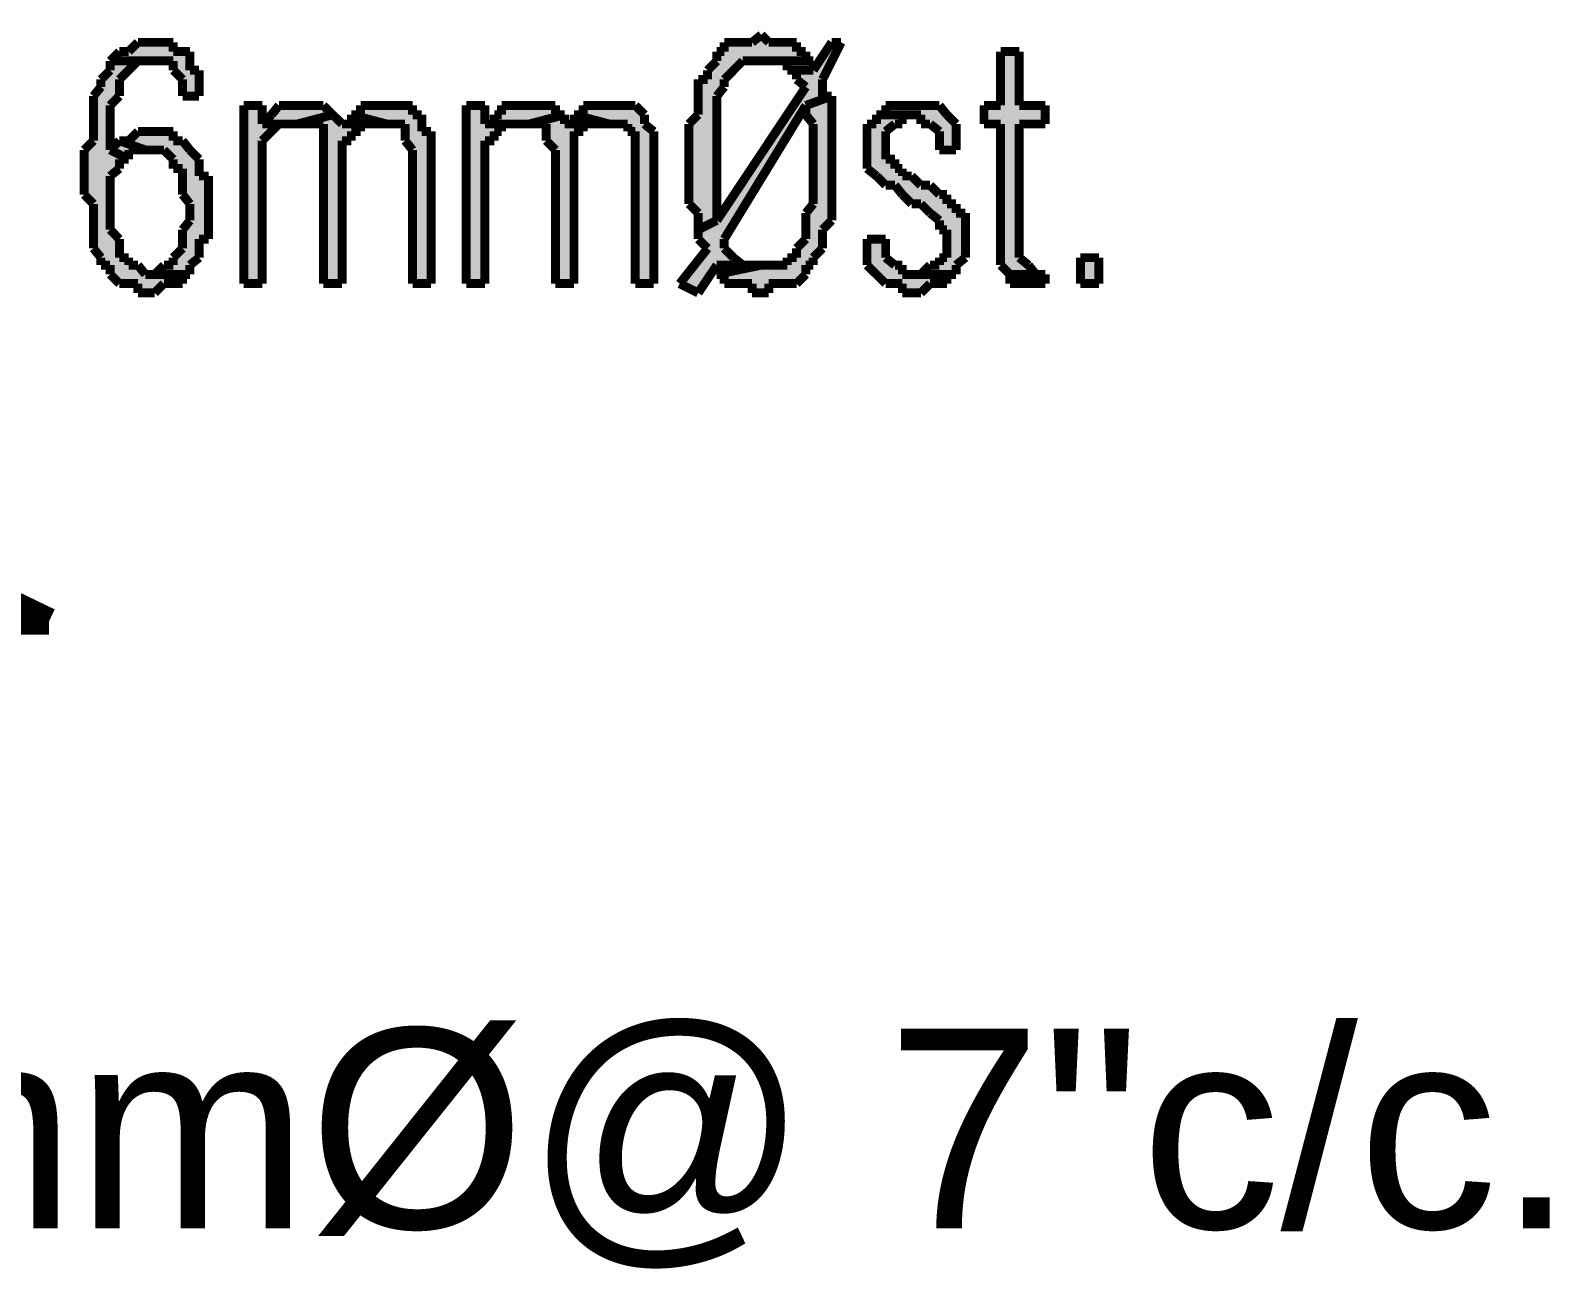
# Model space of a CAD drawing. Header units: millimetres. Extents: x 5 to 350, y 3 to 213.
# Drawn here: x 138.85 to 153.3, y 178.6 to 190.37 of the extents above; entities that cross this region are included whole.
import ezdxf

# ---------------------------------------------------------------- set-up
doc = ezdxf.new("R2010")
doc.units = ezdxf.units.MM
for name, color, linetype in [('H', 251, 'Continuous'), ('P', 255, 'Continuous'), ('T', 255, 'Continuous')]:
    doc.layers.add(name, color=color, linetype=linetype)
doc.styles.get("Standard").update_dxf_attribs({"font": 'arial.ttf'})

msp = doc.modelspace()

# ---------------------------------------------------------------- hatches: boundary and pattern name
at = {"layer": 'H', "linetype": 'Continuous'}
for points in [[(140.3, 189.742), (140.3, 189.9), (140.212, 189.988), (140.212, 190.077), (139.612, 190.077), (139.7, 190.165), (139.788, 190.165), (139.876, 190.253), (140.212, 190.253), (140.212, 190.165), (140.37, 190.165), (140.37, 189.988), (140.458, 189.988), (140.458, 189.742), (140.3, 189.742)], [(145.203, 187.872), (145.027, 187.96), (145.292, 188.295), (145.203, 188.383), (145.203, 188.472), (145.38, 188.56), (146.226, 189.83), (146.138, 189.9), (146.138, 189.988), (146.297, 189.988), (146.473, 190.253), (146.562, 190.253), (146.385, 189.9), (146.385, 189.742), (146.473, 189.742), (146.226, 189.653), (145.45, 188.383), (145.45, 188.295), (145.627, 188.136), (145.38, 188.136), (145.203, 187.872)], [(145.203, 188.472), (145.203, 188.63), (145.115, 188.718), (145.115, 189.477), (145.203, 189.565), (145.203, 189.9), (145.292, 189.9), (145.292, 189.988), (145.38, 190.077), (145.38, 190.165), (145.45, 190.165), (145.45, 190.253), (145.715, 190.253), (145.803, 190.324), (145.874, 190.253), (146.138, 190.253), (146.138, 190.165), (146.226, 190.165), (146.226, 190.077), (145.627, 190.077), (145.45, 189.9), (145.45, 189.83), (145.38, 189.742), (145.38, 188.56), (145.203, 188.472)], [(148.167, 188.048), (148.078, 188.136), (148.078, 189.477), (147.92, 189.477), (147.92, 189.653), (148.078, 189.653), (148.078, 190.165), (148.255, 190.165), (148.255, 189.653), (148.502, 189.653), (148.502, 189.477), (148.255, 189.477), (148.255, 188.207), (148.414, 188.048), (148.167, 188.048)], [(139.876, 187.872), (139.876, 187.96), (139.7, 187.96), (139.612, 188.048), (139.612, 188.136), (139.524, 188.136), (139.524, 188.207), (139.453, 188.295), (139.453, 188.718), (139.365, 188.807), (139.365, 189.23), (139.453, 189.318), (139.453, 189.742), (139.524, 189.83), (139.524, 189.9), (139.612, 189.988), (139.612, 190.077), (139.876, 190.077), (139.7, 189.9), (139.7, 189.742), (139.612, 189.653), (139.612, 189.23), (139.788, 189.142), (139.7, 189.142), (139.7, 189.054), (139.612, 188.983), (139.612, 188.472), (139.7, 188.383), (139.7, 188.207), (139.788, 188.207), (139.788, 188.136), (139.876, 188.136), (139.947, 188.048), (140.3, 188.048), (140.3, 187.96), (140.123, 187.96), (140.035, 187.872), (139.876, 187.872)], [(146.05, 189.988), (146.05, 190.077), (146.297, 190.077), (146.297, 189.988), (146.05, 189.988)], [(145.715, 187.872), (145.715, 187.96), (145.45, 187.96), (145.45, 188.048), (145.38, 188.048), (145.803, 188.136), (146.05, 188.136), (146.05, 188.207), (146.138, 188.207), (146.138, 188.295), (146.226, 188.383), (146.226, 188.63), (146.297, 188.718), (146.297, 189.477), (146.226, 189.565), (146.226, 189.653), (146.473, 189.742), (146.473, 188.56), (146.385, 188.472), (146.385, 188.295), (146.297, 188.207), (146.297, 188.136), (146.226, 188.136), (146.226, 188.048), (146.138, 187.96), (145.874, 187.96), (145.874, 187.872), (145.715, 187.872)], [(140.882, 187.96), (140.882, 189.653), (141.058, 189.653), (141.058, 189.477), (141.217, 189.477), (141.058, 189.318), (141.058, 187.96), (140.882, 187.96)], [(141.058, 189.477), (141.217, 189.653), (141.64, 189.653), (141.728, 189.565), (141.393, 189.477), (141.058, 189.477)], [(141.64, 187.96), (141.64, 189.477), (141.393, 189.477), (141.728, 189.565), (141.817, 189.477), (141.993, 189.477), (141.993, 189.406), (141.905, 189.406), (141.905, 189.318), (141.817, 189.318), (141.817, 187.96), (141.64, 187.96)], [(142.487, 187.96), (142.487, 189.23), (142.416, 189.318), (142.416, 189.477), (142.24, 189.477), (141.905, 189.565), (141.993, 189.565), (141.993, 189.653), (142.487, 189.653), (142.487, 189.565), (142.575, 189.565), (142.575, 189.406), (142.663, 189.406), (142.663, 187.96), (142.487, 187.96)], [(141.905, 189.477), (141.905, 189.565), (142.24, 189.477), (141.905, 189.477)], [(142.998, 187.96), (142.998, 189.653), (143.175, 189.653), (143.175, 189.477), (143.334, 189.477), (143.334, 189.406), (143.263, 189.406), (143.263, 189.318), (143.175, 189.318), (143.175, 187.96), (142.998, 187.96)], [(143.263, 189.477), (143.263, 189.565), (143.334, 189.565), (143.334, 189.653), (143.845, 189.653), (143.845, 189.565), (143.933, 189.565), (143.598, 189.477), (143.263, 189.477)], [(143.845, 187.96), (143.845, 189.23), (143.757, 189.318), (143.757, 189.477), (143.598, 189.477), (143.933, 189.565), (143.933, 189.477), (144.11, 189.477), (144.11, 189.406), (144.022, 189.406), (144.022, 187.96), (143.845, 187.96)], [(144.604, 187.96), (144.604, 189.406), (144.533, 189.406), (144.533, 189.477), (144.357, 189.477), (144.022, 189.565), (144.11, 189.565), (144.11, 189.653), (144.604, 189.653), (144.692, 189.565), (144.692, 189.477), (144.78, 189.406), (144.78, 187.96), (144.604, 187.96)], [(144.022, 189.477), (144.022, 189.565), (144.357, 189.477), (144.022, 189.477)], [(147.32, 188.048), (147.408, 188.136), (147.496, 188.136), (147.496, 188.207), (147.567, 188.207), (147.567, 188.472), (147.496, 188.472), (147.496, 188.56), (147.32, 188.718), (147.232, 188.718), (147.073, 188.895), (146.985, 188.895), (146.808, 189.054), (146.808, 189.477), (146.897, 189.477), (146.897, 189.565), (147.144, 189.565), (147.144, 189.477), (147.073, 189.477), (146.985, 189.406), (146.985, 189.142), (147.073, 189.142), (147.073, 189.054), (147.144, 189.054), (147.144, 188.983), (147.232, 188.983), (147.32, 188.895), (147.408, 188.895), (147.496, 188.807), (147.567, 188.807), (147.567, 188.718), (147.655, 188.718), (147.655, 188.63), (147.743, 188.63), (147.743, 188.207), (147.655, 188.136), (147.655, 188.048), (147.32, 188.048)], [(147.496, 189.23), (147.496, 189.406), (147.408, 189.477), (147.32, 189.477), (147.32, 189.565), (146.985, 189.565), (146.985, 189.653), (147.496, 189.653), (147.655, 189.477), (147.655, 189.23), (147.496, 189.23)], [(140.035, 188.048), (140.123, 188.136), (140.212, 188.136), (140.212, 188.207), (140.3, 188.295), (140.3, 188.472), (140.37, 188.56), (140.37, 188.718), (140.3, 188.807), (140.3, 189.054), (140.212, 189.054), (140.212, 189.142), (140.123, 189.23), (139.947, 189.23), (139.7, 189.318), (139.788, 189.318), (139.876, 189.406), (140.212, 189.406), (140.212, 189.318), (140.3, 189.318), (140.458, 189.142), (140.458, 188.983), (140.547, 188.983), (140.547, 188.383), (140.458, 188.383), (140.458, 188.207), (140.37, 188.136), (140.37, 188.048), (140.035, 188.048)], [(139.788, 189.142), (139.612, 189.23), (139.7, 189.318), (139.947, 189.23), (139.788, 189.23), (139.788, 189.142)], [(147.144, 187.872), (147.144, 187.96), (146.985, 187.96), (146.808, 188.136), (146.808, 188.383), (146.985, 188.383), (146.985, 188.207), (147.073, 188.136), (147.144, 188.136), (147.144, 188.048), (147.567, 188.048), (147.567, 187.96), (147.408, 187.96), (147.32, 187.872), (147.144, 187.872)], [(145.38, 188.048), (145.38, 188.136), (145.803, 188.136), (145.38, 188.048)], [(148.837, 187.96), (148.837, 188.207), (149.013, 188.207), (149.013, 187.96), (148.837, 187.96)], [(148.167, 187.96), (148.167, 188.048), (148.502, 188.048), (148.502, 187.96), (148.167, 187.96)]]:
    msp.add_hatch(color=256, dxfattribs=at).paths.add_polyline_path(points)

# ---------------------------------------------------------------- linework, layer by layer
at = {"layer": 'P'}
for points, const_width in [([(139.876, 190.253), (139.788, 190.165)], 0.085), ([(139.947, 190.253), (139.876, 190.253)], 0.085), ([(140.035, 190.253), (139.947, 190.253)], 0.085), ([(140.123, 190.253), (140.035, 190.253)], 0.085), ([(140.035, 190.253), (140.035, 190.253)], 0.085), ([(140.212, 190.253), (140.123, 190.253)], 0.085), ([(140.212, 190.165), (140.212, 190.253)], 0.085), ([(145.538, 190.253), (145.45, 190.253)], 0.085), ([(145.45, 190.253), (145.45, 190.165)], 0.085), ([(145.627, 190.253), (145.538, 190.253)], 0.085), ([(145.715, 190.253), (145.627, 190.253)], 0.085), ([(145.803, 190.324), (145.715, 190.253)], 0.085), ([(145.874, 190.253), (145.803, 190.324)], 0.085), ([(145.962, 190.253), (145.874, 190.253)], 0.085), ([(146.05, 190.253), (145.962, 190.253)], 0.085), ([(146.138, 190.253), (146.05, 190.253)], 0.085), ([(146.138, 190.165), (146.138, 190.253)], 0.085), ([(146.473, 190.253), (146.297, 189.988)], 0.085), ([(146.385, 189.9), (146.562, 190.253)], 0.085), ([(146.562, 190.253), (146.473, 190.253)], 0.085), ([(139.7, 190.165), (139.612, 190.077)], 0.085), ([(139.612, 190.077), (139.612, 189.988)], 0.085), ([(140.035, 190.077), (139.612, 190.077)], 0.085), ([(139.612, 190.077), (140.035, 190.077)], 0.085), ([(139.788, 190.165), (139.7, 190.165)], 0.085), ([(139.788, 189.988), (139.876, 190.077)], 0.085), ([(139.876, 190.077), (139.947, 190.077)], 0.085), ([(139.947, 190.077), (140.035, 190.077)], 0.085), ([(140.035, 190.077), (140.123, 190.077)], 0.085), ([(140.123, 190.077), (140.212, 190.077)], 0.085), ([(140.3, 190.165), (140.212, 190.165)], 0.085), ([(140.212, 190.077), (140.212, 189.988)], 0.085), ([(140.37, 190.165), (140.3, 190.165)], 0.085), ([(140.37, 190.077), (140.37, 190.165)], 0.085), ([(140.37, 189.988), (140.37, 190.077)], 0.085), ([(145.38, 190.077), (145.292, 189.988)], 0.085), ([(145.45, 190.165), (145.38, 190.165)], 0.085), ([(145.38, 190.165), (145.38, 190.077)], 0.085), ([(145.538, 189.988), (145.627, 190.077)], 0.085), ([(145.627, 190.077), (145.715, 190.077)], 0.085), ([(145.715, 190.077), (145.803, 190.077)], 0.085), ([(146.226, 190.077), (145.803, 190.077)], 0.085), ([(145.803, 190.077), (145.874, 190.077)], 0.085), ([(145.803, 190.077), (146.226, 190.077)], 0.085), ([(145.874, 190.077), (145.962, 190.077)], 0.085), ([(145.962, 190.077), (146.05, 190.077)], 0.085), ([(146.05, 190.077), (146.05, 189.988)], 0.085), ([(146.226, 190.165), (146.138, 190.165)], 0.085), ([(146.226, 190.077), (146.226, 190.165)], 0.085), ([(146.297, 190.077), (146.226, 190.077)], 0.085), ([(146.297, 189.988), (146.297, 190.077)], 0.085), ([(148.255, 190.165), (148.078, 190.165)], 0.085), ([(148.078, 190.165), (148.078, 189.653)], 0.085), ([(148.255, 189.653), (148.255, 190.165)], 0.085), ([(139.612, 189.988), (139.524, 189.9)], 0.085), ([(139.7, 189.9), (139.788, 189.988)], 0.085), ([(140.212, 189.988), (140.3, 189.9)], 0.085), ([(140.458, 189.988), (140.37, 189.988)], 0.085), ([(140.458, 189.9), (140.458, 189.988)], 0.085), ([(145.292, 189.988), (145.292, 189.9)], 0.085), ([(145.45, 189.9), (145.538, 189.988)], 0.085), ([(146.05, 189.988), (146.297, 189.988)], 0.085), ([(146.297, 189.988), (146.05, 189.988)], 0.085), ([(146.05, 189.988), (146.138, 189.988)], 0.085), ([(146.138, 189.988), (146.138, 189.9)], 0.085), ([(139.524, 189.83), (139.453, 189.742)], 0.085), ([(139.524, 189.9), (139.524, 189.83)], 0.085), ([(139.7, 189.83), (139.7, 189.9)], 0.085), ([(139.7, 189.742), (139.7, 189.83)], 0.085), ([(140.3, 189.9), (140.3, 189.83)], 0.085), ([(140.3, 189.83), (140.3, 189.742)], 0.085), ([(140.458, 189.83), (140.458, 189.9)], 0.085), ([(140.458, 189.742), (140.458, 189.83)], 0.085), ([(145.292, 189.9), (145.203, 189.9)], 0.085), ([(145.203, 189.9), (145.203, 189.83)], 0.085), ([(145.203, 189.83), (145.203, 189.742)], 0.085), ([(146.226, 189.83), (145.38, 188.56)], 0.085), ([(145.38, 189.742), (145.45, 189.83)], 0.085), ([(145.45, 189.83), (145.45, 189.9)], 0.085), ([(146.138, 189.9), (146.226, 189.83)], 0.085), ([(146.385, 189.83), (146.385, 189.9)], 0.085), ([(146.385, 189.742), (146.385, 189.83)], 0.085), ([(139.453, 189.742), (139.453, 189.653)], 0.085), ([(139.453, 189.653), (139.453, 189.565)], 0.085), ([(139.612, 189.653), (139.7, 189.742)], 0.085), ([(139.612, 189.565), (139.612, 189.653)], 0.085), ([(140.3, 189.742), (140.458, 189.742)], 0.085), ([(141.058, 189.653), (140.882, 189.653)], 0.085), ([(140.882, 189.653), (140.882, 187.96)], 0.085), ([(141.058, 189.477), (141.058, 189.653)], 0.085), ([(141.217, 189.653), (141.146, 189.565)], 0.085), ([(141.305, 189.653), (141.217, 189.653)], 0.085), ([(141.393, 189.653), (141.305, 189.653)], 0.085), ([(141.482, 189.653), (141.393, 189.653)], 0.085), ([(141.57, 189.653), (141.482, 189.653)], 0.085), ([(141.64, 189.653), (141.57, 189.653)], 0.085), ([(141.57, 189.653), (141.57, 189.653)], 0.085), ([(141.728, 189.565), (141.64, 189.653)], 0.085), ([(142.064, 189.653), (141.993, 189.653)], 0.085), ([(141.993, 189.653), (141.993, 189.565)], 0.085), ([(142.152, 189.653), (142.064, 189.653)], 0.085), ([(142.24, 189.653), (142.152, 189.653)], 0.085), ([(142.328, 189.653), (142.24, 189.653)], 0.085), ([(142.416, 189.653), (142.328, 189.653)], 0.085), ([(142.487, 189.653), (142.416, 189.653)], 0.085), ([(142.487, 189.565), (142.487, 189.653)], 0.085), ([(143.175, 189.653), (142.998, 189.653)], 0.085), ([(142.998, 189.653), (142.998, 187.96)], 0.085), ([(143.175, 189.477), (143.175, 189.653)], 0.085), ([(143.422, 189.653), (143.334, 189.653)], 0.085), ([(143.334, 189.653), (143.334, 189.565)], 0.085), ([(143.51, 189.653), (143.422, 189.653)], 0.085), ([(143.598, 189.653), (143.51, 189.653)], 0.085), ([(143.686, 189.653), (143.598, 189.653)], 0.085), ([(143.757, 189.653), (143.686, 189.653)], 0.085), ([(143.845, 189.653), (143.757, 189.653)], 0.085), ([(143.845, 189.565), (143.845, 189.653)], 0.085), ([(144.18, 189.653), (144.11, 189.653)], 0.085), ([(144.11, 189.653), (144.11, 189.565)], 0.085), ([(144.268, 189.653), (144.18, 189.653)], 0.085), ([(144.357, 189.653), (144.268, 189.653)], 0.085), ([(144.445, 189.653), (144.357, 189.653)], 0.085), ([(144.533, 189.653), (144.445, 189.653)], 0.085), ([(144.604, 189.653), (144.533, 189.653)], 0.085), ([(144.692, 189.565), (144.604, 189.653)], 0.085), ([(145.203, 189.742), (145.203, 189.653)], 0.085), ([(145.203, 189.653), (145.203, 189.565)], 0.085), ([(145.38, 189.653), (145.38, 189.742)], 0.085), ([(145.38, 189.565), (145.38, 189.653)], 0.085), ([(145.45, 188.383), (146.226, 189.653)], 0.085), ([(146.473, 189.742), (146.226, 189.653)], 0.085), ([(146.226, 189.653), (146.473, 189.742)], 0.085), ([(146.226, 189.653), (146.226, 189.565)], 0.085), ([(146.473, 189.742), (146.385, 189.742)], 0.085), ([(146.473, 189.653), (146.473, 189.742)], 0.085), ([(146.473, 189.565), (146.473, 189.653)], 0.085), ([(147.073, 189.653), (146.985, 189.653)], 0.085), ([(146.985, 189.653), (146.985, 189.565)], 0.085), ([(147.144, 189.653), (147.073, 189.653)], 0.085), ([(147.232, 189.653), (147.144, 189.653)], 0.085), ([(147.32, 189.653), (147.232, 189.653)], 0.085), ([(147.408, 189.653), (147.32, 189.653)], 0.085), ([(147.32, 189.653), (147.32, 189.653)], 0.085), ([(147.496, 189.653), (147.408, 189.653)], 0.085), ([(147.567, 189.565), (147.496, 189.653)], 0.085), ([(148.078, 189.653), (147.92, 189.653)], 0.085), ([(147.92, 189.653), (147.92, 189.477)], 0.085), ([(148.502, 189.653), (148.255, 189.653)], 0.085), ([(148.502, 189.477), (148.502, 189.653)], 0.085), ([(139.453, 189.565), (139.453, 189.477)], 0.085), ([(139.453, 189.477), (139.453, 189.406)], 0.085), ([(139.612, 189.477), (139.612, 189.565)], 0.085), ([(139.612, 189.406), (139.612, 189.477)], 0.085), ([(141.146, 189.565), (141.058, 189.477)], 0.085), ([(141.217, 189.477), (141.058, 189.477)], 0.085), ([(141.058, 189.477), (141.217, 189.477)], 0.085), ([(141.146, 189.406), (141.217, 189.477)], 0.085), ([(141.217, 189.477), (141.305, 189.477)], 0.085), ([(141.305, 189.477), (141.393, 189.477)], 0.085), ([(141.728, 189.565), (141.393, 189.477)], 0.085), ([(141.393, 189.477), (141.728, 189.565)], 0.085), ([(141.393, 189.477), (141.482, 189.477)], 0.085), ([(141.482, 189.477), (141.57, 189.477)], 0.085), ([(141.57, 189.477), (141.64, 189.477)], 0.085), ([(141.64, 189.477), (141.64, 189.406)], 0.085), ([(141.817, 189.477), (141.728, 189.565)], 0.085), ([(141.993, 189.477), (141.817, 189.477)], 0.085), ([(141.817, 189.477), (141.817, 189.477)], 0.085), ([(141.905, 189.477), (141.817, 189.477)], 0.085), ([(141.817, 189.477), (141.993, 189.477)], 0.085), ([(141.905, 189.565), (141.905, 189.477)], 0.085), ([(142.24, 189.477), (141.905, 189.565)], 0.085), ([(141.993, 189.565), (141.905, 189.565)], 0.085), ([(141.905, 189.565), (142.24, 189.477)], 0.085), ([(141.993, 189.406), (141.993, 189.477)], 0.085), ([(141.993, 189.477), (142.064, 189.477)], 0.085), ([(142.064, 189.477), (142.152, 189.477)], 0.085), ([(142.152, 189.477), (142.24, 189.477)], 0.085), ([(142.24, 189.477), (142.328, 189.477)], 0.085), ([(142.328, 189.477), (142.416, 189.477)], 0.085), ([(142.416, 189.477), (142.416, 189.406)], 0.085), ([(142.575, 189.565), (142.487, 189.565)], 0.085), ([(142.575, 189.477), (142.575, 189.565)], 0.085), ([(142.575, 189.406), (142.575, 189.477)], 0.085), ([(143.334, 189.477), (143.175, 189.477)], 0.085), ([(143.263, 189.477), (143.175, 189.477)], 0.085), ([(143.175, 189.477), (143.334, 189.477)], 0.085), ([(143.334, 189.565), (143.263, 189.565)], 0.085), ([(143.263, 189.565), (143.263, 189.477)], 0.085), ([(143.334, 189.406), (143.334, 189.477)], 0.085), ([(143.334, 189.477), (143.422, 189.477)], 0.085), ([(143.422, 189.477), (143.51, 189.477)], 0.085), ([(143.51, 189.477), (143.598, 189.477)], 0.085), ([(143.933, 189.565), (143.598, 189.477)], 0.085), ([(143.598, 189.477), (143.933, 189.565)], 0.085), ([(143.598, 189.477), (143.686, 189.477)], 0.085), ([(143.686, 189.477), (143.757, 189.477)], 0.085), ([(143.757, 189.477), (143.757, 189.406)], 0.085), ([(143.933, 189.565), (143.845, 189.565)], 0.085), ([(143.933, 189.477), (143.933, 189.565)], 0.085), ([(144.11, 189.477), (143.933, 189.477)], 0.085), ([(143.933, 189.477), (143.933, 189.477)], 0.085), ([(144.022, 189.477), (143.933, 189.477)], 0.085), ([(143.933, 189.477), (144.11, 189.477)], 0.085), ([(144.022, 189.565), (144.022, 189.477)], 0.085), ([(144.357, 189.477), (144.022, 189.565)], 0.085), ([(144.11, 189.565), (144.022, 189.565)], 0.085), ([(144.022, 189.565), (144.357, 189.477)], 0.085), ([(144.11, 189.406), (144.11, 189.477)], 0.085), ([(144.11, 189.477), (144.18, 189.477)], 0.085), ([(144.18, 189.477), (144.268, 189.477)], 0.085), ([(144.268, 189.477), (144.357, 189.477)], 0.085), ([(144.357, 189.477), (144.445, 189.477)], 0.085), ([(144.445, 189.477), (144.533, 189.477)], 0.085), ([(144.533, 189.477), (144.533, 189.406)], 0.085), ([(144.692, 189.477), (144.692, 189.565)], 0.085), ([(144.78, 189.406), (144.692, 189.477)], 0.085), ([(145.203, 189.565), (145.115, 189.477)], 0.085), ([(145.115, 189.477), (145.115, 189.406)], 0.085), ([(145.38, 189.477), (145.38, 189.565)], 0.085), ([(145.38, 189.406), (145.38, 189.477)], 0.085), ([(146.226, 189.565), (146.297, 189.477)], 0.085), ([(146.297, 189.477), (146.297, 189.406)], 0.085), ([(146.473, 189.477), (146.473, 189.565)], 0.085), ([(146.473, 189.406), (146.473, 189.477)], 0.085), ([(146.897, 189.477), (146.808, 189.477)], 0.085), ([(146.808, 189.477), (146.808, 189.406)], 0.085), ([(146.897, 189.565), (146.897, 189.477)], 0.085), ([(147.232, 189.565), (146.897, 189.565)], 0.085), ([(146.985, 189.565), (146.897, 189.565)], 0.085), ([(146.897, 189.565), (147.232, 189.565)], 0.085), ([(146.985, 189.406), (147.073, 189.477)], 0.085), ([(147.073, 189.477), (147.144, 189.477)], 0.085), ([(147.144, 189.477), (147.144, 189.565)], 0.085), ([(147.144, 189.565), (147.232, 189.565)], 0.085), ([(147.232, 189.565), (147.32, 189.565)], 0.085), ([(147.32, 189.565), (147.32, 189.477)], 0.085), ([(147.32, 189.477), (147.408, 189.477)], 0.085), ([(147.408, 189.477), (147.496, 189.406)], 0.085), ([(147.655, 189.477), (147.567, 189.565)], 0.085), ([(147.655, 189.406), (147.655, 189.477)], 0.085), ([(147.92, 189.477), (148.078, 189.477)], 0.085), ([(148.078, 189.477), (148.078, 188.383)], 0.085), ([(148.255, 188.295), (148.255, 189.477)], 0.085), ([(148.255, 189.477), (148.502, 189.477)], 0.085), ([(139.453, 189.406), (139.453, 189.318)], 0.085), ([(139.612, 189.318), (139.612, 189.406)], 0.085), ([(139.876, 189.406), (139.788, 189.318)], 0.085), ([(139.947, 189.406), (139.876, 189.406)], 0.085), ([(140.035, 189.406), (139.947, 189.406)], 0.085), ([(140.123, 189.406), (140.035, 189.406)], 0.085), ([(140.035, 189.406), (140.035, 189.406)], 0.085), ([(140.212, 189.406), (140.123, 189.406)], 0.085), ([(140.212, 189.318), (140.212, 189.406)], 0.085), ([(141.058, 189.318), (141.146, 189.406)], 0.085), ([(141.64, 189.406), (141.64, 189.318)], 0.085), ([(141.905, 189.318), (141.905, 189.406)], 0.085), ([(141.905, 189.406), (141.993, 189.406)], 0.085), ([(142.416, 189.406), (142.416, 189.318)], 0.085), ([(142.663, 189.406), (142.575, 189.406)], 0.085), ([(142.663, 189.318), (142.663, 189.406)], 0.085), ([(143.263, 189.318), (143.263, 189.406)], 0.085), ([(143.263, 189.406), (143.334, 189.406)], 0.085), ([(143.757, 189.406), (143.757, 189.318)], 0.085), ([(144.022, 189.318), (144.022, 189.406)], 0.085), ([(144.022, 189.406), (144.11, 189.406)], 0.085), ([(144.533, 189.406), (144.604, 189.406)], 0.085), ([(144.604, 189.406), (144.604, 189.318)], 0.085), ([(144.78, 189.318), (144.78, 189.406)], 0.085), ([(145.115, 189.406), (145.115, 189.318)], 0.085), ([(145.38, 189.318), (145.38, 189.406)], 0.085), ([(146.297, 189.406), (146.297, 189.318)], 0.085), ([(146.473, 189.318), (146.473, 189.406)], 0.085), ([(146.808, 189.406), (146.808, 189.318)], 0.085), ([(146.985, 189.318), (146.985, 189.406)], 0.085), ([(147.496, 189.406), (147.496, 189.318)], 0.085), ([(147.655, 189.318), (147.655, 189.406)], 0.085), ([(139.453, 189.318), (139.365, 189.23)], 0.085), ([(139.365, 189.23), (139.365, 189.142)], 0.085), ([(139.7, 189.318), (139.612, 189.23)], 0.085), ([(139.612, 189.23), (139.612, 189.318)], 0.085), ([(139.612, 189.23), (139.788, 189.142)], 0.085), ([(139.788, 189.142), (139.612, 189.23)], 0.085), ([(139.947, 189.23), (139.7, 189.318)], 0.085), ([(139.788, 189.318), (139.7, 189.318)], 0.085), ([(139.7, 189.318), (139.947, 189.23)], 0.085), ([(139.788, 189.142), (139.788, 189.23)], 0.085), ([(139.788, 189.23), (139.876, 189.23)], 0.085), ([(139.876, 189.23), (139.947, 189.23)], 0.085), ([(139.947, 189.23), (139.947, 189.23)], 0.085), ([(139.947, 189.23), (140.035, 189.23)], 0.085), ([(140.035, 189.23), (140.123, 189.23)], 0.085), ([(140.123, 189.23), (140.212, 189.142)], 0.085), ([(140.3, 189.318), (140.212, 189.318)], 0.085), ([(140.37, 189.23), (140.3, 189.318)], 0.085), ([(140.458, 189.142), (140.37, 189.23)], 0.085), ([(141.058, 189.23), (141.058, 189.318)], 0.085), ([(141.058, 187.96), (141.058, 189.23)], 0.085), ([(141.64, 189.318), (141.64, 189.23)], 0.085), ([(141.64, 189.23), (141.64, 189.142)], 0.085), ([(141.817, 189.23), (141.817, 189.318)], 0.085), ([(141.817, 189.318), (141.905, 189.318)], 0.085), ([(141.817, 187.96), (141.817, 189.23)], 0.085), ([(142.416, 189.318), (142.487, 189.23)], 0.085), ([(142.487, 189.23), (142.487, 189.142)], 0.085), ([(142.663, 189.23), (142.663, 189.318)], 0.085), ([(142.663, 189.142), (142.663, 189.23)], 0.085), ([(143.175, 189.23), (143.175, 189.318)], 0.085), ([(143.175, 189.318), (143.263, 189.318)], 0.085), ([(143.175, 187.96), (143.175, 189.23)], 0.085), ([(143.757, 189.318), (143.845, 189.23)], 0.085), ([(143.845, 189.23), (143.845, 189.142)], 0.085), ([(144.022, 189.23), (144.022, 189.318)], 0.085), ([(144.022, 187.96), (144.022, 189.23)], 0.085), ([(144.604, 189.318), (144.604, 189.23)], 0.085), ([(144.604, 189.23), (144.604, 189.142)], 0.085), ([(144.78, 189.23), (144.78, 189.318)], 0.085), ([(144.78, 189.142), (144.78, 189.23)], 0.085), ([(145.115, 189.318), (145.115, 189.23)], 0.085), ([(145.115, 189.23), (145.115, 189.142)], 0.085), ([(145.38, 189.23), (145.38, 189.318)], 0.085), ([(145.38, 189.142), (145.38, 189.23)], 0.085), ([(146.297, 189.318), (146.297, 189.23)], 0.085), ([(146.297, 189.23), (146.297, 189.142)], 0.085), ([(146.473, 189.23), (146.473, 189.318)], 0.085), ([(146.473, 189.142), (146.473, 189.23)], 0.085), ([(146.808, 189.318), (146.808, 189.23)], 0.085), ([(146.808, 189.23), (146.808, 189.142)], 0.085), ([(146.985, 189.23), (146.985, 189.318)], 0.085), ([(146.985, 189.142), (146.985, 189.23)], 0.085), ([(147.496, 189.318), (147.496, 189.23)], 0.085), ([(147.496, 189.23), (147.655, 189.23)], 0.085), ([(147.655, 189.23), (147.655, 189.318)], 0.085), ([(139.365, 189.142), (139.365, 189.054)], 0.085), ([(139.365, 189.054), (139.365, 188.983)], 0.085), ([(139.612, 188.983), (139.7, 189.054)], 0.085), ([(139.7, 189.054), (139.7, 189.142)], 0.085), ([(139.7, 189.142), (139.788, 189.142)], 0.085), ([(140.212, 189.142), (140.212, 189.054)], 0.085), ([(140.212, 189.054), (140.3, 189.054)], 0.085), ([(140.3, 189.054), (140.3, 188.983)], 0.085), ([(140.458, 189.054), (140.458, 189.142)], 0.085), ([(140.458, 188.983), (140.458, 189.054)], 0.085), ([(141.64, 189.142), (141.64, 189.054)], 0.085), ([(141.64, 189.054), (141.64, 187.96)], 0.085), ([(142.487, 189.142), (142.487, 189.054)], 0.085), ([(142.487, 189.054), (142.487, 187.96)], 0.085), ([(142.663, 187.96), (142.663, 189.142)], 0.085), ([(143.845, 189.142), (143.845, 189.054)], 0.085), ([(143.845, 189.054), (143.845, 187.96)], 0.085), ([(144.604, 189.142), (144.604, 189.054)], 0.085), ([(144.604, 189.054), (144.604, 187.96)], 0.085), ([(144.78, 187.96), (144.78, 189.142)], 0.085), ([(145.115, 189.142), (145.115, 189.054)], 0.085), ([(145.115, 189.054), (145.115, 188.983)], 0.085), ([(145.38, 189.054), (145.38, 189.142)], 0.085), ([(145.38, 188.983), (145.38, 189.054)], 0.085), ([(146.297, 189.142), (146.297, 189.054)], 0.085), ([(146.297, 189.054), (146.297, 188.983)], 0.085), ([(146.473, 189.054), (146.473, 189.142)], 0.085), ([(146.473, 188.983), (146.473, 189.054)], 0.085), ([(146.808, 189.142), (146.808, 189.054)], 0.085), ([(146.808, 189.054), (146.897, 188.983)], 0.085), ([(147.073, 189.142), (146.985, 189.142)], 0.085), ([(147.073, 189.054), (147.073, 189.142)], 0.085), ([(147.144, 189.054), (147.073, 189.054)], 0.085), ([(147.144, 188.983), (147.144, 189.054)], 0.085), ([(139.365, 188.983), (139.365, 188.895)], 0.085), ([(139.365, 188.895), (139.365, 188.807)], 0.085), ([(139.612, 188.895), (139.612, 188.983)], 0.085), ([(139.612, 188.807), (139.612, 188.895)], 0.085), ([(140.3, 188.983), (140.3, 188.895)], 0.085), ([(140.3, 188.895), (140.3, 188.807)], 0.085), ([(140.547, 188.983), (140.458, 188.983)], 0.085), ([(140.547, 188.895), (140.547, 188.983)], 0.085), ([(140.547, 188.807), (140.547, 188.895)], 0.085), ([(145.115, 188.983), (145.115, 188.895)], 0.085), ([(145.115, 188.895), (145.115, 188.807)], 0.085), ([(145.38, 188.895), (145.38, 188.983)], 0.085), ([(145.38, 188.807), (145.38, 188.895)], 0.085), ([(146.297, 188.983), (146.297, 188.895)], 0.085), ([(146.297, 188.895), (146.297, 188.807)], 0.085), ([(146.473, 188.895), (146.473, 188.983)], 0.085), ([(146.473, 188.807), (146.473, 188.895)], 0.085), ([(146.897, 188.983), (146.985, 188.895)], 0.085), ([(146.985, 188.895), (147.073, 188.895)], 0.085), ([(147.073, 188.895), (147.144, 188.807)], 0.085), ([(147.232, 188.983), (147.144, 188.983)], 0.085), ([(147.32, 188.895), (147.232, 188.983)], 0.085), ([(147.408, 188.895), (147.32, 188.895)], 0.085), ([(147.496, 188.807), (147.408, 188.895)], 0.085), ([(139.365, 188.807), (139.453, 188.718)], 0.085), ([(139.612, 188.718), (139.612, 188.807)], 0.085), ([(140.3, 188.807), (140.37, 188.718)], 0.085), ([(140.547, 188.718), (140.547, 188.807)], 0.085), ([(145.115, 188.807), (145.115, 188.718)], 0.085), ([(145.38, 188.718), (145.38, 188.807)], 0.085), ([(146.297, 188.807), (146.297, 188.718)], 0.085), ([(146.473, 188.718), (146.473, 188.807)], 0.085), ([(147.144, 188.807), (147.232, 188.718)], 0.085), ([(147.567, 188.807), (147.496, 188.807)], 0.085), ([(147.567, 188.718), (147.567, 188.807)], 0.085), ([(139.453, 188.718), (139.453, 188.63)], 0.085), ([(139.453, 188.63), (139.453, 188.56)], 0.085), ([(139.612, 188.63), (139.612, 188.718)], 0.085), ([(139.612, 188.56), (139.612, 188.63)], 0.085), ([(140.37, 188.718), (140.37, 188.63)], 0.085), ([(140.37, 188.63), (140.37, 188.56)], 0.085), ([(140.547, 188.63), (140.547, 188.718)], 0.085), ([(140.547, 188.56), (140.547, 188.63)], 0.085), ([(145.115, 188.718), (145.203, 188.63)], 0.085), ([(145.203, 188.63), (145.203, 188.56)], 0.085), ([(145.38, 188.63), (145.38, 188.718)], 0.085), ([(145.38, 188.56), (145.38, 188.63)], 0.085), ([(146.297, 188.718), (146.226, 188.63)], 0.085), ([(146.226, 188.63), (146.226, 188.56)], 0.085), ([(146.473, 188.63), (146.473, 188.718)], 0.085), ([(146.473, 188.56), (146.473, 188.63)], 0.085), ([(147.232, 188.718), (147.32, 188.718)], 0.085), ([(147.32, 188.718), (147.408, 188.63)], 0.085), ([(147.408, 188.63), (147.496, 188.56)], 0.085), ([(147.655, 188.718), (147.567, 188.718)], 0.085), ([(147.655, 188.63), (147.655, 188.718)], 0.085), ([(147.743, 188.63), (147.655, 188.63)], 0.085), ([(147.743, 188.56), (147.743, 188.63)], 0.085), ([(139.453, 188.56), (139.453, 188.472)], 0.085), ([(139.453, 188.472), (139.453, 188.383)], 0.085), ([(139.612, 188.472), (139.612, 188.56)], 0.085), ([(139.7, 188.383), (139.612, 188.472)], 0.085), ([(140.37, 188.56), (140.3, 188.472)], 0.085), ([(140.3, 188.472), (140.3, 188.383)], 0.085), ([(140.547, 188.472), (140.547, 188.56)], 0.085), ([(140.547, 188.383), (140.547, 188.472)], 0.085), ([(145.38, 188.56), (145.203, 188.472)], 0.085), ([(145.203, 188.56), (145.203, 188.472)], 0.085), ([(145.203, 188.472), (145.38, 188.56)], 0.085), ([(145.203, 188.472), (145.203, 188.383)], 0.085), ([(146.226, 188.56), (146.226, 188.472)], 0.085), ([(146.226, 188.472), (146.226, 188.383)], 0.085), ([(146.385, 188.472), (146.473, 188.56)], 0.085), ([(146.385, 188.383), (146.385, 188.472)], 0.085), ([(147.496, 188.56), (147.496, 188.472)], 0.085), ([(147.496, 188.472), (147.567, 188.472)], 0.085), ([(147.567, 188.472), (147.567, 188.383)], 0.085), ([(147.743, 188.472), (147.743, 188.56)], 0.085), ([(147.743, 188.383), (147.743, 188.472)], 0.085), ([(139.453, 188.383), (139.453, 188.295)], 0.085), ([(139.7, 188.295), (139.7, 188.383)], 0.085), ([(140.3, 188.383), (140.3, 188.295)], 0.085), ([(140.458, 188.295), (140.458, 188.383)], 0.085), ([(140.458, 188.383), (140.547, 188.383)], 0.085), ([(145.203, 188.383), (145.292, 188.295)], 0.085), ([(145.45, 188.295), (145.45, 188.383)], 0.085), ([(146.226, 188.383), (146.138, 188.295)], 0.085), ([(146.385, 188.295), (146.385, 188.383)], 0.085), ([(146.985, 188.383), (146.808, 188.383)], 0.085), ([(146.808, 188.383), (146.808, 188.295)], 0.085), ([(146.985, 188.295), (146.985, 188.383)], 0.085), ([(146.985, 188.383), (146.985, 188.383)], 0.085), ([(147.567, 188.383), (147.567, 188.295)], 0.085), ([(147.743, 188.295), (147.743, 188.383)], 0.085), ([(148.078, 188.383), (148.078, 188.295)], 0.085), ([(139.453, 188.295), (139.524, 188.207)], 0.085), ([(139.524, 188.207), (139.524, 188.136)], 0.085), ([(139.7, 188.207), (139.7, 188.295)], 0.085), ([(139.788, 188.207), (139.7, 188.207)], 0.085), ([(139.788, 188.136), (139.788, 188.207)], 0.085), ([(140.3, 188.295), (140.212, 188.207)], 0.085), ([(140.212, 188.207), (140.212, 188.136)], 0.085), ([(140.37, 188.136), (140.458, 188.207)], 0.085), ([(140.458, 188.207), (140.458, 188.295)], 0.085), ([(145.292, 188.295), (145.027, 187.96)], 0.085), ([(145.538, 188.207), (145.45, 188.295)], 0.085), ([(145.627, 188.136), (145.538, 188.207)], 0.085), ([(146.138, 188.207), (146.05, 188.207)], 0.085), ([(146.05, 188.207), (146.05, 188.136)], 0.085), ([(146.138, 188.295), (146.138, 188.207)], 0.085), ([(146.297, 188.207), (146.385, 188.295)], 0.085), ([(146.297, 188.136), (146.297, 188.207)], 0.085), ([(146.808, 188.295), (146.808, 188.207)], 0.085), ([(146.808, 188.207), (146.808, 188.136)], 0.085), ([(146.985, 188.207), (146.985, 188.295)], 0.085), ([(147.073, 188.136), (146.985, 188.207)], 0.085), ([(147.567, 188.207), (147.496, 188.207)], 0.085), ([(147.496, 188.207), (147.496, 188.136)], 0.085), ([(147.567, 188.295), (147.567, 188.207)], 0.085), ([(147.655, 188.136), (147.743, 188.207)], 0.085), ([(147.743, 188.207), (147.743, 188.295)], 0.085), ([(148.078, 188.295), (148.078, 188.207)], 0.085), ([(148.078, 188.207), (148.078, 188.136)], 0.085), ([(148.255, 188.207), (148.255, 188.295)], 0.085), ([(148.343, 188.136), (148.255, 188.207)], 0.085), ([(148.837, 187.96), (148.837, 188.207)], 0.085), ([(148.837, 188.207), (149.013, 188.207)], 0.085), ([(149.013, 188.207), (149.013, 187.96)], 0.085), ([(139.524, 188.136), (139.612, 188.136)], 0.085), ([(139.612, 188.136), (139.612, 188.048)], 0.085), ([(139.612, 188.048), (139.7, 187.96)], 0.085), ([(139.876, 188.136), (139.788, 188.136)], 0.085), ([(139.947, 188.048), (139.876, 188.136)], 0.085), ([(140.035, 188.048), (139.947, 188.048)], 0.085), ([(139.947, 188.048), (140.37, 188.048)], 0.085), ([(140.37, 188.048), (139.947, 188.048)], 0.085), ([(140.123, 188.136), (140.035, 188.048)], 0.085), ([(140.212, 188.136), (140.123, 188.136)], 0.085), ([(140.3, 187.96), (140.3, 188.048)], 0.085), ([(140.3, 188.048), (140.37, 188.048)], 0.085), ([(140.37, 188.048), (140.37, 188.136)], 0.085), ([(145.203, 187.872), (145.38, 188.136)], 0.085), ([(145.627, 188.136), (145.38, 188.136)], 0.085), ([(145.38, 188.136), (145.38, 188.048)], 0.085), ([(145.38, 188.048), (145.803, 188.136)], 0.085), ([(145.803, 188.136), (145.38, 188.048)], 0.085), ([(145.38, 188.136), (145.627, 188.136)], 0.085), ([(145.38, 188.048), (145.45, 188.048)], 0.085), ([(145.45, 188.048), (145.45, 187.96)], 0.085), ([(145.715, 188.136), (145.627, 188.136)], 0.085), ([(145.627, 188.136), (145.627, 188.136)], 0.085), ([(145.803, 188.136), (145.715, 188.136)], 0.085), ([(145.874, 188.136), (145.803, 188.136)], 0.085), ([(145.962, 188.136), (145.874, 188.136)], 0.085), ([(146.05, 188.136), (145.962, 188.136)], 0.085), ([(146.138, 187.96), (146.226, 188.048)], 0.085), ([(146.226, 188.048), (146.226, 188.136)], 0.085), ([(146.226, 188.136), (146.297, 188.136)], 0.085), ([(146.808, 188.136), (146.897, 188.048)], 0.085), ([(146.897, 188.048), (146.985, 187.96)], 0.085), ([(147.144, 188.136), (147.073, 188.136)], 0.085), ([(147.144, 188.048), (147.144, 188.136)], 0.085), ([(147.232, 188.048), (147.144, 188.048)], 0.085), ([(147.655, 188.048), (147.232, 188.048)], 0.085), ([(147.32, 188.048), (147.232, 188.048)], 0.085), ([(147.232, 188.048), (147.655, 188.048)], 0.085), ([(147.408, 188.136), (147.32, 188.048)], 0.085), ([(147.496, 188.136), (147.408, 188.136)], 0.085), ([(147.567, 187.96), (147.567, 188.048)], 0.085), ([(147.567, 188.048), (147.655, 188.048)], 0.085), ([(147.655, 188.048), (147.655, 188.136)], 0.085), ([(148.078, 188.136), (148.167, 188.048)], 0.085), ([(148.414, 188.048), (148.167, 188.048)], 0.085), ([(148.167, 188.048), (148.167, 187.96)], 0.085), ([(148.167, 188.048), (148.414, 188.048)], 0.085), ([(148.414, 188.048), (148.343, 188.136)], 0.085), ([(148.502, 188.048), (148.414, 188.048)], 0.085), ([(148.502, 187.96), (148.502, 188.048)], 0.085), ([(139.7, 187.96), (139.788, 187.96)], 0.085), ([(139.788, 187.96), (139.876, 187.96)], 0.085), ([(139.876, 187.96), (139.876, 187.872)], 0.085), ([(140.035, 187.872), (140.123, 187.96)], 0.085), ([(140.123, 187.96), (140.212, 187.96)], 0.085), ([(140.212, 187.96), (140.3, 187.96)], 0.085), ([(140.882, 187.96), (141.058, 187.96)], 0.085), ([(141.64, 187.96), (141.817, 187.96)], 0.085), ([(142.487, 187.96), (142.663, 187.96)], 0.085), ([(142.998, 187.96), (143.175, 187.96)], 0.085), ([(143.845, 187.96), (144.022, 187.96)], 0.085), ([(144.604, 187.96), (144.78, 187.96)], 0.085), ([(145.027, 187.96), (145.203, 187.872)], 0.085), ([(145.45, 187.96), (145.538, 187.96)], 0.085), ([(145.538, 187.96), (145.627, 187.96)], 0.085), ([(145.627, 187.96), (145.715, 187.96)], 0.085), ([(145.715, 187.96), (145.715, 187.872)], 0.085), ([(145.874, 187.872), (145.874, 187.96)], 0.085), ([(145.874, 187.96), (145.962, 187.96)], 0.085), ([(145.962, 187.96), (146.05, 187.96)], 0.085), ([(146.05, 187.96), (146.138, 187.96)], 0.085), ([(146.985, 187.96), (147.073, 187.96)], 0.085), ([(147.073, 187.96), (147.144, 187.96)], 0.085), ([(147.144, 187.96), (147.144, 187.872)], 0.085), ([(147.32, 187.872), (147.408, 187.96)], 0.085), ([(147.408, 187.96), (147.496, 187.96)], 0.085), ([(147.496, 187.96), (147.567, 187.96)], 0.085), ([(148.167, 187.96), (148.255, 187.96)], 0.085), ([(148.255, 187.96), (148.343, 187.96)], 0.085), ([(148.343, 187.96), (148.414, 187.96)], 0.085), ([(148.414, 187.96), (148.502, 187.96)], 0.085), ([(149.013, 187.96), (148.837, 187.96)], 0.085), ([(148.837, 187.96), (148.837, 187.96)], 0.085), ([(139.876, 187.872), (139.947, 187.872)], 0.085), ([(139.947, 187.872), (140.035, 187.872)], 0.085), ([(145.715, 187.872), (145.803, 187.872)], 0.085), ([(145.803, 187.872), (145.874, 187.872)], 0.085), ([(147.144, 187.872), (147.232, 187.872)], 0.085), ([(147.232, 187.872), (147.32, 187.872)], 0.085), ([(139.03, 184.75), (138.518, 184.997)], 0.254), ([(137.918, 184.75), (139.03, 184.75)], 0.254)]:
    msp.add_lwpolyline(points, dxfattribs=dict(at, const_width=const_width))

# ---------------------------------------------------------------- texts
at = {"layer": 'T', "insert": (135.6, 178.6), "char_height": 1.9, "attachment_point": 7}
msp.add_mtext('{\\fArial|b0|i0|c0|p18;8mmØ@ 7"c/c.}', dxfattribs=at)

doc.saveas('drawing.dxf')
